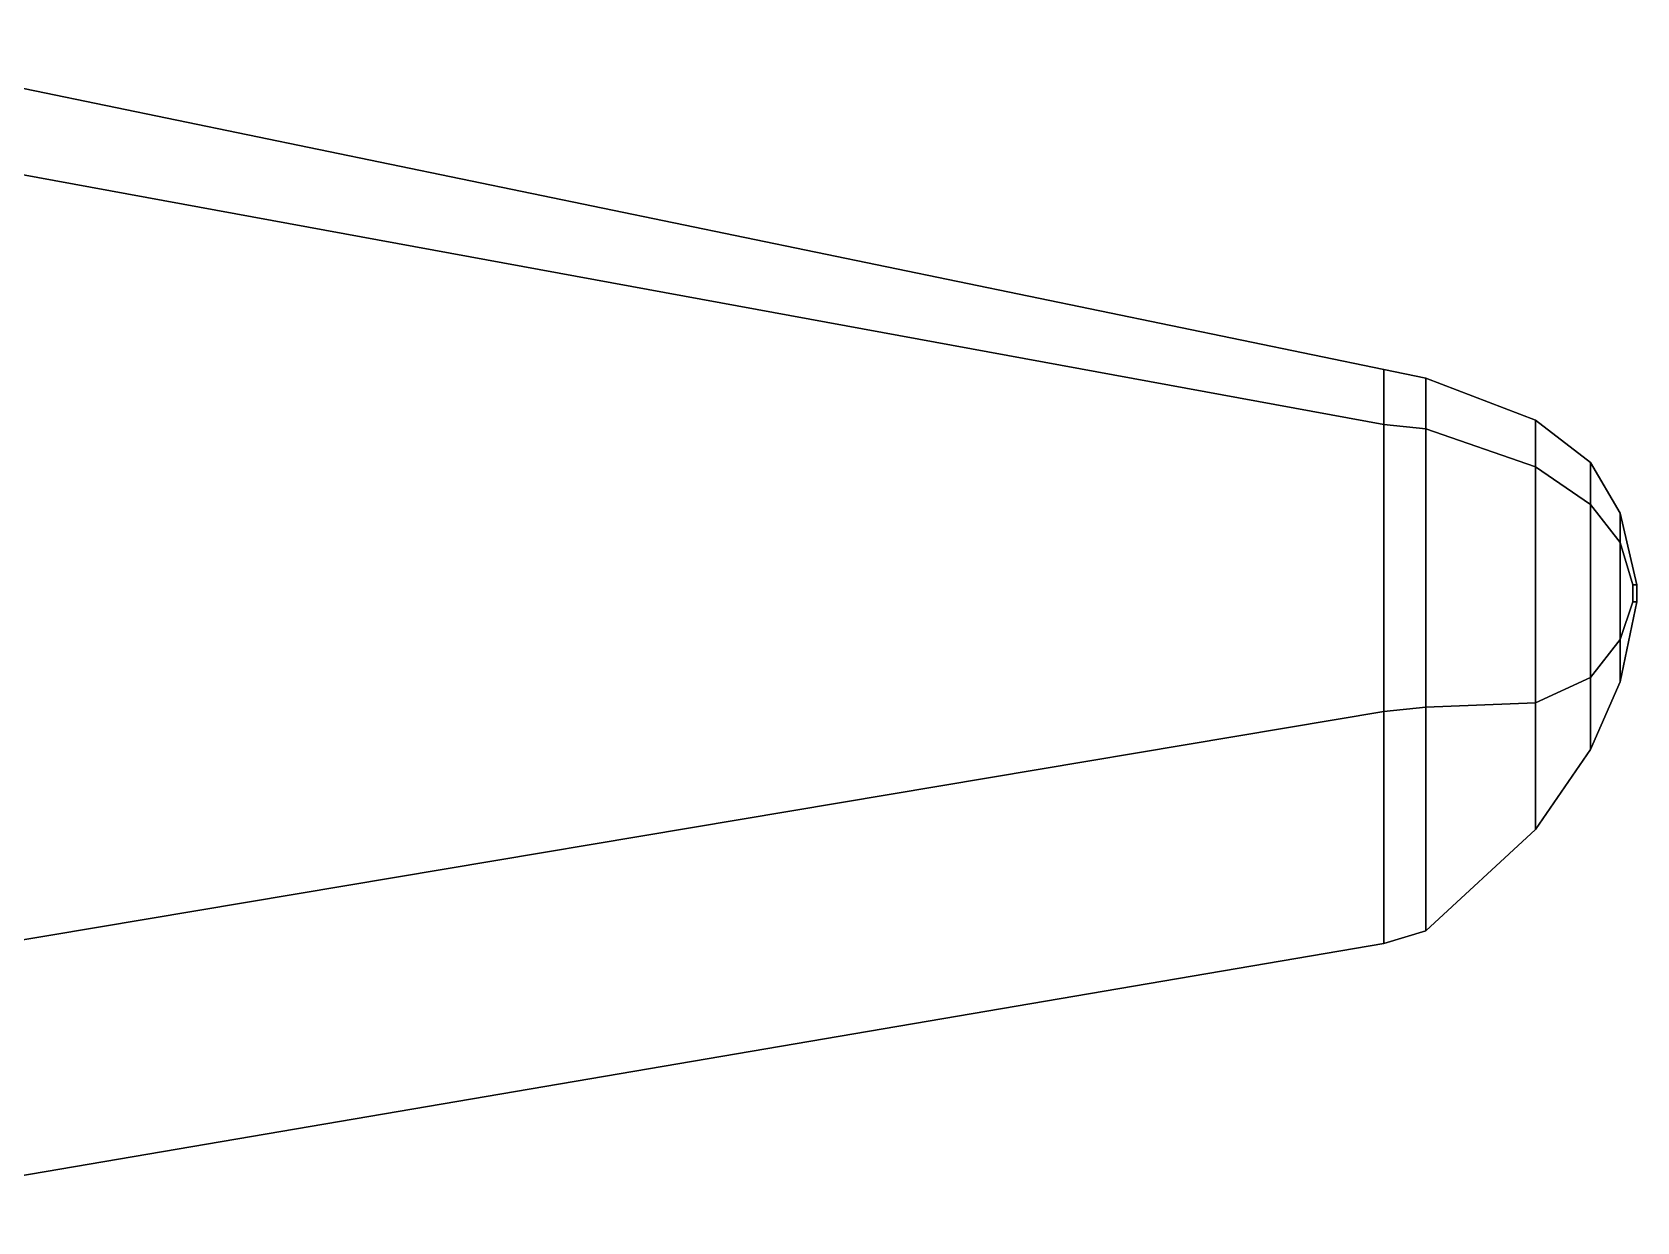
# Model space of a CAD drawing. Header units: millimetres. Extents: x -10 to 10, y -13 to 41.5.
# Drawn here: x 6.238 to 10.04, y 1.13 to 3.95 of the extents above; entities that cross this region are included whole.
import ezdxf

# ---------------------------------------------------------------- set-up
doc = ezdxf.new("R2010")
doc.units = ezdxf.units.MM
doc.layers.add('wing1', color=5, linetype='Continuous')

msp = doc.modelspace()

# ---------------------------------------------------------------- linework, layer by layer
at = {"layer": 'wing1'}
for points in [[(5.57, 3.73, 0.43), (9.44, 3.02, 0.7), (9.44, 3.15, 0.62), (5.57, 3.95, 0.25)], [(5.57, 3.95, 0.25), (9.44, 3.15, 0.62), (9.44, 3.02, 0.53), (5.57, 3.73, 0.08)], [(5.57, 1.69, 0.43), (9.44, 2.34, 0.7), (9.44, 3.02, 0.7), (5.57, 3.73, 0.43)], [(9.44, 3.02, 0.53), (9.44, 2.34, 0.53), (5.57, 1.69, 0.08), (5.57, 3.73, 0.08)], [(9.44, 3.02, 0.7), (9.54, 3.01, 0.7), (9.54, 3.13, 0.62), (9.44, 3.15, 0.62)], [(9.44, 3.15, 0.62), (9.54, 3.13, 0.62), (9.54, 3.01, 0.54), (9.44, 3.02, 0.53)], [(9.54, 3.01, 0.7), (9.8, 2.92, 0.7), (9.8, 3.03, 0.65), (9.54, 3.13, 0.62)], [(9.54, 3.13, 0.62), (9.8, 3.03, 0.65), (9.8, 2.92, 0.59), (9.54, 3.01, 0.54)], [(9.44, 2.34, 0.7), (9.54, 2.35, 0.7), (9.54, 3.01, 0.7), (9.44, 3.02, 0.7)], [(9.54, 3.01, 0.54), (9.54, 2.35, 0.54), (9.44, 2.34, 0.53), (9.44, 3.02, 0.53)], [(9.54, 2.35, 0.7), (9.8, 2.36, 0.7), (9.8, 2.92, 0.7), (9.54, 3.01, 0.7)], [(9.8, 2.92, 0.59), (9.8, 2.36, 0.59), (9.54, 2.35, 0.54), (9.54, 3.01, 0.54)], [(9.8, 2.92, 0.7), (9.93, 2.83, 0.69), (9.93, 2.93, 0.66), (9.8, 3.03, 0.65)], [(9.8, 3.03, 0.65), (9.93, 2.93, 0.66), (9.93, 2.83, 0.62), (9.8, 2.92, 0.59)], [(9.93, 2.83, 0.69), (10, 2.74, 0.68), (10, 2.81, 0.66), (9.93, 2.93, 0.66)], [(9.93, 2.93, 0.66), (10, 2.81, 0.66), (10, 2.74, 0.64), (9.93, 2.83, 0.62)], [(9.8, 2.36, 0.7), (9.93, 2.42, 0.69), (9.93, 2.83, 0.69), (9.8, 2.92, 0.7)], [(9.93, 2.83, 0.62), (9.93, 2.42, 0.62), (9.8, 2.36, 0.59), (9.8, 2.92, 0.59)], [(9.93, 2.42, 0.69), (10, 2.51, 0.68), (10, 2.74, 0.68), (9.93, 2.83, 0.69)], [(10, 2.74, 0.64), (10, 2.51, 0.64), (9.93, 2.42, 0.62), (9.93, 2.83, 0.62)], [(10, 2.74, 0.68), (10.03, 2.64, 0.67), (10.04, 2.64, 0.66), (10, 2.81, 0.66)], [(10, 2.81, 0.66), (10.04, 2.64, 0.66), (10.03, 2.64, 0.65), (10, 2.74, 0.64)], [(10, 2.51, 0.68), (10.03, 2.6, 0.67), (10.03, 2.64, 0.67), (10, 2.74, 0.68)], [(10.03, 2.64, 0.65), (10.03, 2.6, 0.65), (10, 2.51, 0.64), (10, 2.74, 0.64)], [(10.03, 2.64, 0.67), (10.03, 2.6, 0.67), (10.04, 2.6, 0.66), (10.04, 2.64, 0.66)], [(10.04, 2.64, 0.66), (10.04, 2.6, 0.66), (10.03, 2.6, 0.65), (10.03, 2.64, 0.65)], [(10, 2.41, 0.66), (10.04, 2.6, 0.66), (10.03, 2.6, 0.67), (10, 2.51, 0.68)], [(10, 2.51, 0.64), (10.03, 2.6, 0.65), (10.04, 2.6, 0.66), (10, 2.41, 0.66)], [(9.93, 2.25, 0.66), (10, 2.41, 0.66), (10, 2.51, 0.68), (9.93, 2.42, 0.69)], [(9.93, 2.42, 0.62), (10, 2.51, 0.64), (10, 2.41, 0.66), (9.93, 2.25, 0.66)], [(9.8, 2.06, 0.65), (9.93, 2.25, 0.66), (9.93, 2.42, 0.69), (9.8, 2.36, 0.7)], [(9.8, 2.36, 0.59), (9.93, 2.42, 0.62), (9.93, 2.25, 0.66), (9.8, 2.06, 0.65)], [(9.54, 1.82, 0.62), (9.8, 2.06, 0.65), (9.8, 2.36, 0.7), (9.54, 2.35, 0.7)], [(9.54, 2.35, 0.54), (9.8, 2.36, 0.59), (9.8, 2.06, 0.65), (9.54, 1.82, 0.62)], [(5.57, 1.13, 0.25), (9.44, 1.79, 0.62), (9.44, 2.34, 0.7), (5.57, 1.69, 0.43)], [(5.57, 1.69, 0.08), (9.44, 2.34, 0.53), (9.44, 1.79, 0.62), (5.57, 1.13, 0.25)], [(9.44, 1.79, 0.62), (9.54, 1.82, 0.62), (9.54, 2.35, 0.7), (9.44, 2.34, 0.7)], [(9.44, 2.34, 0.53), (9.54, 2.35, 0.54), (9.54, 1.82, 0.62), (9.44, 1.79, 0.62)]]:
    msp.add_3dface(points, dxfattribs=at)

doc.saveas('drawing.dxf')
